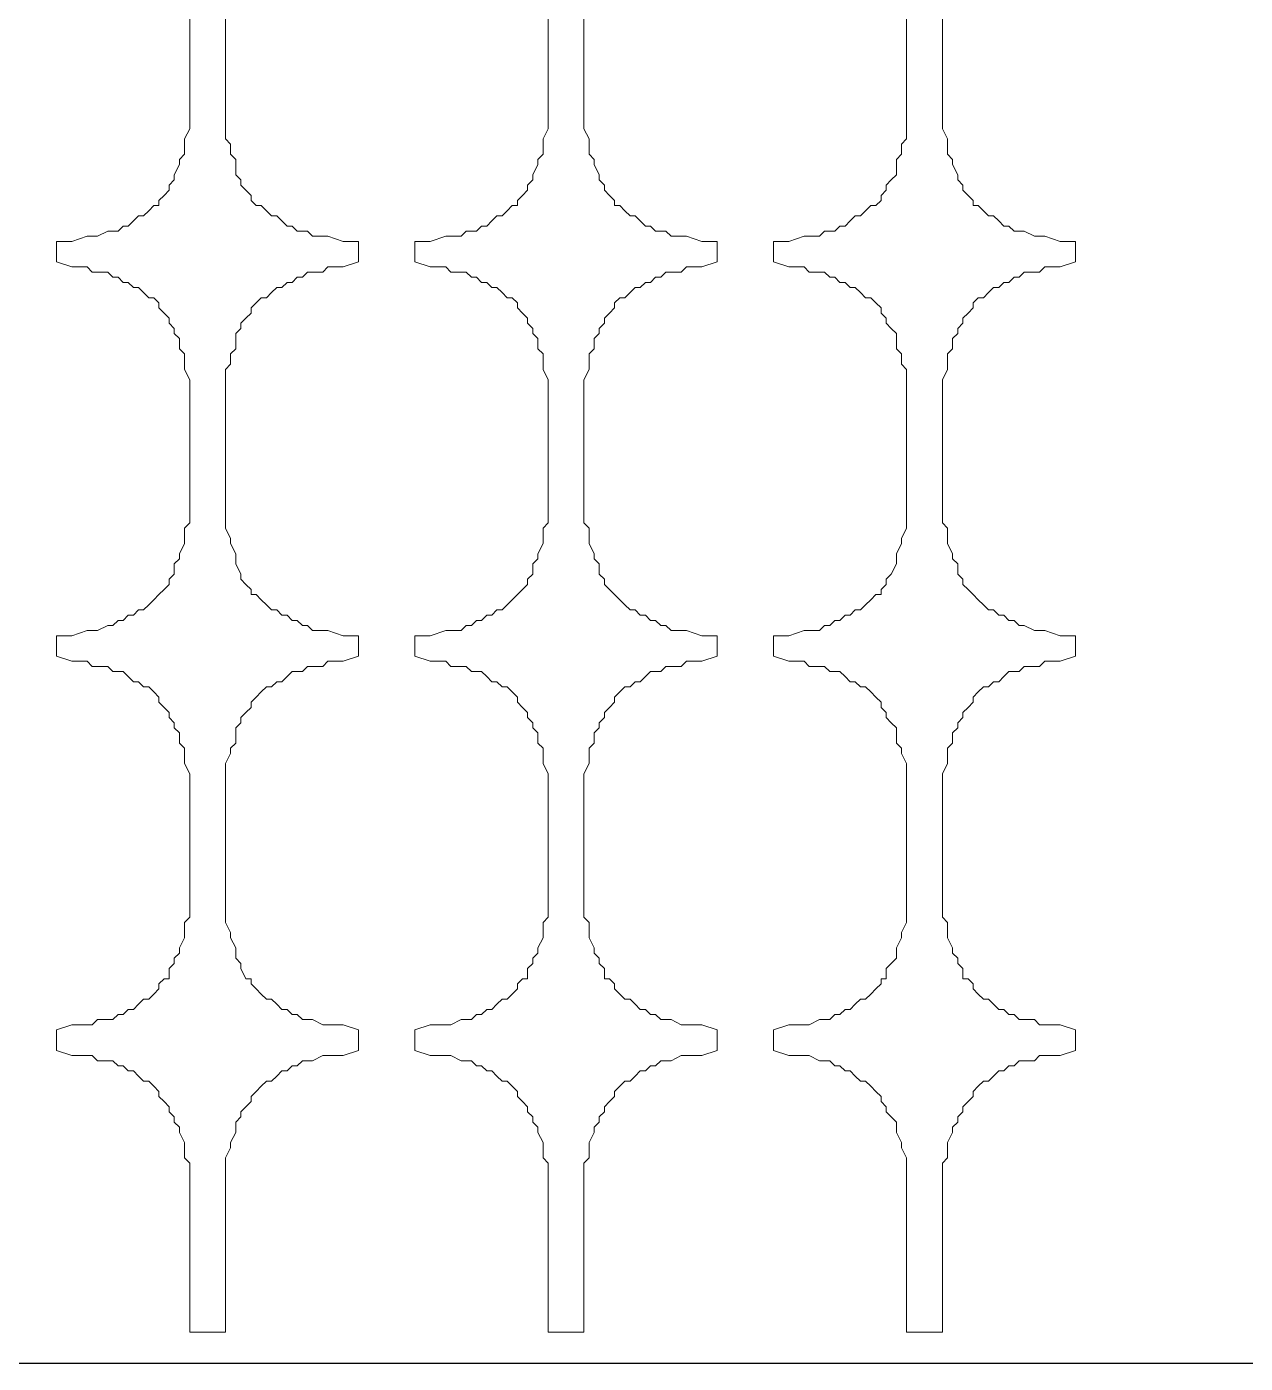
# Model space of a CAD drawing. Extents: x -66030 to 95157, y -13132 to 45879.
# Drawn here: x 21864 to 22793, y 24423 to 25442 of the extents above; entities that cross this region are included whole.
import ezdxf

# ---------------------------------------------------------------- set-up
doc = ezdxf.new("R2010")
doc.units = 0
doc.header["$LTSCALE"] = 100
doc.header["$MEASUREMENT"] = 0
doc.layers.get('0').update_dxf_attribs({"linetype": 'CONTINUOUS'})
doc.layers.add('3', color=11, linetype='CONTINUOUS')

msp = doc.modelspace()

# ---------------------------------------------------------------- linework, layer by layer
at = {"lineweight": 0}
for points in [[(21988.1, 25462), (21988.1, 25376), (21988.1, 25372.1), (21988.1, 25364.3), (21984.1, 25356.5), (21984.1, 25352.6), (21984.1, 25344.8), (21980.2, 25340.9), (21980.2, 25337), (21976.3, 25329.2), (21976.3, 25325.3), (21972.4, 25321.3), (21972.4, 25317.4), (21968.5, 25313.5), (21964.6, 25309.6), (21964.6, 25305.7), (21960.7, 25305.7), (21956.8, 25301.8), (21952.9, 25297.9), (21949, 25297.9), (21945.1, 25294), (21941.2, 25290.1), (21937.3, 25290.1), (21933.4, 25286.2), (21929.5, 25286.2), (21925.6, 25286.2), (21917.7, 25282.3), (21913.8, 25282.3), (21909.9, 25282.3), (21898.2, 25278.4), (21886.5, 25278.4), (21886.5, 25262.8), (21898.2, 25258.9), (21909.9, 25258.9), (21913.8, 25254.9), (21917.7, 25254.9), (21925.6, 25254.9), (21929.5, 25251), (21933.4, 25251), (21937.3, 25247.1), (21941.2, 25247.1), (21945.1, 25243.2), (21949, 25243.2), (21952.9, 25239.3), (21956.8, 25235.4), (21960.7, 25235.4), (21964.6, 25231.5), (21964.6, 25227.6), (21968.5, 25223.7), (21972.4, 25219.8), (21972.4, 25215.9), (21976.3, 25212), (21976.3, 25208.1), (21980.2, 25204.2), (21980.2, 25196.4), (21984.1, 25192.5), (21984.1, 25184.6), (21984.1, 25180.7), (21988.1, 25172.9), (21988.1, 25165.1), (21988.1, 25161.2), (21988.1, 25075.3), (21988.1, 25071.4), (21988.1, 25063.6), (21984.1, 25059.7), (21984.1, 25051.8), (21984.1, 25047.9), (21980.2, 25040.1), (21980.2, 25036.2), (21976.3, 25032.3), (21976.3, 25024.5), (21972.4, 25020.6), (21972.4, 25016.7), (21968.5, 25012.8), (21964.6, 25008.9), (21964.6, 25008.9), (21960.7, 25005), (21956.8, 25001.1), (21952.9, 24997.2), (21949, 24997.2), (21945.1, 24993.2), (21941.2, 24993.2), (21937.3, 24989.3), (21933.4, 24989.3), (21929.5, 24985.4), (21925.6, 24985.4), (21917.7, 24981.5), (21913.8, 24981.5), (21909.9, 24981.5), (21898.2, 24977.6), (21886.5, 24977.6), (21886.5, 24962), (21898.2, 24958.1), (21909.9, 24958.1), (21913.8, 24954.2), (21917.7, 24954.2), (21925.6, 24954.2), (21929.5, 24950.3), (21933.4, 24950.3), (21937.3, 24950.3), (21941.2, 24946.4), (21945.1, 24942.5), (21949, 24942.5), (21952.9, 24938.6), (21956.8, 24938.6), (21960.7, 24934.7), (21964.6, 24930.8), (21964.6, 24926.8), (21968.5, 24922.9), (21972.4, 24919), (21972.4, 24915.1), (21976.3, 24911.2), (21976.3, 24907.3), (21980.2, 24903.4), (21980.2, 24895.6), (21984.1, 24891.7), (21984.1, 24887.8), (21984.1, 24880), (21988.1, 24872.2), (21988.1, 24868.3), (21988.1, 24864.4), (21988.1, 24774.5), (21988.1, 24770.6), (21988.1, 24762.8), (21984.1, 24758.9), (21984.1, 24751.1), (21984.1, 24747.2), (21980.2, 24739.4), (21980.2, 24735.5), (21976.3, 24731.5), (21976.3, 24727.6), (21972.4, 24723.7), (21972.4, 24715.9), (21968.5, 24715.9), (21964.6, 24712), (21964.6, 24708.1), (21960.7, 24704.2), (21956.8, 24700.3), (21952.9, 24700.3), (21949, 24696.4), (21945.1, 24692.5), (21941.2, 24692.5), (21937.3, 24688.6), (21933.4, 24688.6), (21929.5, 24684.7), (21925.6, 24684.7), (21917.7, 24684.7), (21913.8, 24680.8), (21909.9, 24680.8), (21898.2, 24680.8), (21886.5, 24676.9), (21886.5, 24661.2), (21898.2, 24657.3), (21909.9, 24657.3), (21913.8, 24657.3), (21917.7, 24653.4), (21925.6, 24653.4), (21929.5, 24653.4), (21933.4, 24649.5), (21937.3, 24649.5), (21941.2, 24645.6), (21945.1, 24645.6), (21949, 24641.7), (21952.9, 24637.8), (21956.8, 24637.8), (21960.7, 24633.9), (21964.6, 24630), (21964.6, 24626.1), (21968.5, 24622.2), (21972.4, 24618.3), (21972.4, 24614.4), (21976.3, 24610.5), (21976.3, 24606.6), (21980.2, 24602.7), (21980.2, 24598.7), (21984.1, 24590.9), (21984.1, 24587), (21984.1, 24579.2), (21988.1, 24575.3), (21988.1, 24567.5), (21988.1, 24563.6), (21988.1, 24446.4), (22015.4, 24446.4), (22015.4, 24563.6), (22015.4, 24567.5), (22015.4, 24575.3), (22015.4, 24579.2), (22019.3, 24587), (22019.3, 24590.9), (22023.2, 24598.7), (22023.2, 24602.7), (22023.2, 24606.6), (22027.1, 24610.5), (22027.1, 24614.4), (22031, 24618.3), (22034.9, 24622.2), (22034.9, 24626.1), (22038.8, 24630), (22042.7, 24633.9), (22046.6, 24637.8), (22050.5, 24637.8), (22054.5, 24641.7), (22058.4, 24645.6), (22062.3, 24645.6), (22066.2, 24649.5), (22070.1, 24649.5), (22074, 24653.4), (22077.9, 24653.4), (22081.8, 24653.4), (22089.6, 24657.3), (22093.5, 24657.3), (22105.2, 24657.3), (22116.9, 24661.2), (22116.9, 24676.9), (22105.2, 24680.8), (22093.5, 24680.8), (22089.6, 24680.8), (22081.8, 24684.7), (22077.9, 24684.7), (22074, 24684.7), (22070.1, 24688.6), (22066.2, 24688.6), (22062.3, 24692.5), (22058.4, 24692.5), (22054.5, 24696.4), (22050.5, 24700.3), (22046.6, 24700.3), (22042.7, 24704.2), (22038.8, 24708.1), (22034.9, 24712), (22034.9, 24715.9), (22031, 24715.9), (22027.1, 24723.7), (22027.1, 24727.6), (22023.2, 24731.5), (22023.2, 24735.5), (22023.2, 24739.4), (22019.3, 24747.2), (22019.3, 24751.1), (22015.4, 24758.9), (22015.4, 24762.8), (22015.4, 24770.6), (22015.4, 24774.5), (22015.4, 24864.4), (22015.4, 24868.3), (22015.4, 24872.2), (22015.4, 24880), (22019.3, 24887.8), (22019.3, 24891.7), (22023.2, 24895.6), (22023.2, 24903.4), (22023.2, 24907.3), (22027.1, 24911.2), (22027.1, 24915.1), (22031, 24919), (22034.9, 24922.9), (22034.9, 24926.8), (22038.8, 24930.8), (22042.7, 24934.7), (22046.6, 24938.6), (22050.5, 24938.6), (22054.5, 24942.5), (22058.4, 24942.5), (22062.3, 24946.4), (22066.2, 24950.3), (22070.1, 24950.3), (22074, 24950.3), (22077.9, 24954.2), (22081.8, 24954.2), (22089.6, 24954.2), (22093.5, 24958.1), (22105.2, 24958.1), (22116.9, 24962), (22116.9, 24977.6), (22105.2, 24977.6), (22093.5, 24981.5), (22089.6, 24981.5), (22081.8, 24981.5), (22077.9, 24985.4), (22074, 24985.4), (22070.1, 24989.3), (22066.2, 24989.3), (22062.3, 24993.2), (22058.4, 24993.2), (22054.5, 24997.2), (22050.5, 24997.2), (22046.6, 25001.1), (22042.7, 25005), (22038.8, 25008.9), (22034.9, 25008.9), (22034.9, 25012.8), (22031, 25016.7), (22027.1, 25020.6), (22027.1, 25024.5), (22023.2, 25032.3), (22023.2, 25036.2), (22023.2, 25040.1), (22019.3, 25047.9), (22019.3, 25051.8), (22015.4, 25059.7), (22015.4, 25063.6), (22015.4, 25071.4), (22015.4, 25075.3), (22015.4, 25161.2), (22015.4, 25165.1), (22015.4, 25172.9), (22015.4, 25180.7), (22019.3, 25184.6), (22019.3, 25192.5), (22023.2, 25196.4), (22023.2, 25204.2), (22023.2, 25208.1), (22027.1, 25212), (22027.1, 25215.9), (22031, 25219.8), (22034.9, 25223.7), (22034.9, 25227.6), (22038.8, 25231.5), (22042.7, 25235.4), (22046.6, 25235.4), (22050.5, 25239.3), (22054.5, 25243.2), (22058.4, 25243.2), (22062.3, 25247.1), (22066.2, 25247.1), (22070.1, 25251), (22074, 25251), (22077.9, 25254.9), (22081.8, 25254.9), (22089.6, 25254.9), (22093.5, 25258.9), (22105.2, 25258.9), (22116.9, 25262.8), (22116.9, 25278.4), (22105.2, 25278.4), (22093.5, 25282.3), (22089.6, 25282.3), (22081.8, 25282.3), (22077.9, 25286.2), (22074, 25286.2), (22070.1, 25286.2), (22066.2, 25290.1), (22062.3, 25290.1), (22058.4, 25294), (22054.5, 25297.9), (22050.5, 25297.9), (22046.6, 25301.8), (22042.7, 25305.7), (22038.8, 25305.7), (22034.9, 25309.6), (22034.9, 25313.5), (22031, 25317.4), (22027.1, 25321.3), (22027.1, 25325.3), (22023.2, 25329.2), (22023.2, 25337), (22023.2, 25340.9), (22019.3, 25344.8), (22019.3, 25352.6), (22015.4, 25356.5), (22015.4, 25364.3), (22015.4, 25372.1), (22015.4, 25376), (22015.4, 25462)], [(21988.1, 25462), (21988.1, 25376), (21988.1, 25372.1), (21988.1, 25364.3), (21984.1, 25356.5), (21984.1, 25352.6), (21984.1, 25344.8), (21980.2, 25340.9), (21980.2, 25337), (21976.3, 25329.2), (21976.3, 25325.3), (21972.4, 25321.3), (21972.4, 25317.4), (21968.5, 25313.5), (21964.6, 25309.6), (21964.6, 25305.7), (21960.7, 25305.7), (21956.8, 25301.8), (21952.9, 25297.9), (21949, 25297.9), (21945.1, 25294), (21941.2, 25290.1), (21937.3, 25290.1), (21933.4, 25286.2), (21929.5, 25286.2), (21925.6, 25286.2), (21917.7, 25282.3), (21913.8, 25282.3), (21909.9, 25282.3), (21898.2, 25278.4), (21886.5, 25278.4), (21886.5, 25262.8), (21898.2, 25258.9), (21909.9, 25258.9), (21913.8, 25254.9), (21917.7, 25254.9), (21925.6, 25254.9), (21929.5, 25251), (21933.4, 25251), (21937.3, 25247.1), (21941.2, 25247.1), (21945.1, 25243.2), (21949, 25243.2), (21952.9, 25239.3), (21956.8, 25235.4), (21960.7, 25235.4), (21964.6, 25231.5), (21964.6, 25227.6), (21968.5, 25223.7), (21972.4, 25219.8), (21972.4, 25215.9), (21976.3, 25212), (21976.3, 25208.1), (21980.2, 25204.2), (21980.2, 25196.4), (21984.1, 25192.5), (21984.1, 25184.6), (21984.1, 25180.7), (21988.1, 25172.9), (21988.1, 25165.1), (21988.1, 25161.2), (21988.1, 25075.3), (21988.1, 25071.4), (21988.1, 25063.6), (21984.1, 25059.7), (21984.1, 25051.8), (21984.1, 25047.9), (21980.2, 25040.1), (21980.2, 25036.2), (21976.3, 25032.3), (21976.3, 25024.5), (21972.4, 25020.6), (21972.4, 25016.7), (21968.5, 25012.8), (21964.6, 25008.9), (21964.6, 25008.9), (21960.7, 25005), (21956.8, 25001.1), (21952.9, 24997.2), (21949, 24997.2), (21945.1, 24993.2), (21941.2, 24993.2), (21937.3, 24989.3), (21933.4, 24989.3), (21929.5, 24985.4), (21925.6, 24985.4), (21917.7, 24981.5), (21913.8, 24981.5), (21909.9, 24981.5), (21898.2, 24977.6), (21886.5, 24977.6), (21886.5, 24962), (21898.2, 24958.1), (21909.9, 24958.1), (21913.8, 24954.2), (21917.7, 24954.2), (21925.6, 24954.2), (21929.5, 24950.3), (21933.4, 24950.3), (21937.3, 24950.3), (21941.2, 24946.4), (21945.1, 24942.5), (21949, 24942.5), (21952.9, 24938.6), (21956.8, 24938.6), (21960.7, 24934.7), (21964.6, 24930.8), (21964.6, 24926.8), (21968.5, 24922.9), (21972.4, 24919), (21972.4, 24915.1), (21976.3, 24911.2), (21976.3, 24907.3), (21980.2, 24903.4), (21980.2, 24895.6), (21984.1, 24891.7), (21984.1, 24887.8), (21984.1, 24880), (21988.1, 24872.2), (21988.1, 24868.3), (21988.1, 24864.4), (21988.1, 24774.5), (21988.1, 24770.6), (21988.1, 24762.8), (21984.1, 24758.9), (21984.1, 24751.1), (21984.1, 24747.2), (21980.2, 24739.4), (21980.2, 24735.5), (21976.3, 24731.5), (21976.3, 24727.6), (21972.4, 24723.7), (21972.4, 24715.9), (21968.5, 24715.9), (21964.6, 24712), (21964.6, 24708.1), (21960.7, 24704.2), (21956.8, 24700.3), (21952.9, 24700.3), (21949, 24696.4), (21945.1, 24692.5), (21941.2, 24692.5), (21937.3, 24688.6), (21933.4, 24688.6), (21929.5, 24684.7), (21925.6, 24684.7), (21917.7, 24684.7), (21913.8, 24680.8), (21909.9, 24680.8), (21898.2, 24680.8), (21886.5, 24676.9), (21886.5, 24661.2), (21898.2, 24657.3), (21909.9, 24657.3), (21913.8, 24657.3), (21917.7, 24653.4), (21925.6, 24653.4), (21929.5, 24653.4), (21933.4, 24649.5), (21937.3, 24649.5), (21941.2, 24645.6), (21945.1, 24645.6), (21949, 24641.7), (21952.9, 24637.8), (21956.8, 24637.8), (21960.7, 24633.9), (21964.6, 24630), (21964.6, 24626.1), (21968.5, 24622.2), (21972.4, 24618.3), (21972.4, 24614.4), (21976.3, 24610.5), (21976.3, 24606.6), (21980.2, 24602.7), (21980.2, 24598.7), (21984.1, 24590.9), (21984.1, 24587), (21984.1, 24579.2), (21988.1, 24575.3), (21988.1, 24567.5), (21988.1, 24563.6), (21988.1, 24446.4), (22015.4, 24446.4), (22015.4, 24563.6), (22015.4, 24567.5), (22015.4, 24575.3), (22015.4, 24579.2), (22019.3, 24587), (22019.3, 24590.9), (22023.2, 24598.7), (22023.2, 24602.7), (22023.2, 24606.6), (22027.1, 24610.5), (22027.1, 24614.4), (22031, 24618.3), (22034.9, 24622.2), (22034.9, 24626.1), (22038.8, 24630), (22042.7, 24633.9), (22046.6, 24637.8), (22050.5, 24637.8), (22054.5, 24641.7), (22058.4, 24645.6), (22062.3, 24645.6), (22066.2, 24649.5), (22070.1, 24649.5), (22074, 24653.4), (22077.9, 24653.4), (22081.8, 24653.4), (22089.6, 24657.3), (22093.5, 24657.3), (22105.2, 24657.3), (22116.9, 24661.2), (22116.9, 24676.9), (22105.2, 24680.8), (22093.5, 24680.8), (22089.6, 24680.8), (22081.8, 24684.7), (22077.9, 24684.7), (22074, 24684.7), (22070.1, 24688.6), (22066.2, 24688.6), (22062.3, 24692.5), (22058.4, 24692.5), (22054.5, 24696.4), (22050.5, 24700.3), (22046.6, 24700.3), (22042.7, 24704.2), (22038.8, 24708.1), (22034.9, 24712), (22034.9, 24715.9), (22031, 24715.9), (22027.1, 24723.7), (22027.1, 24727.6), (22023.2, 24731.5), (22023.2, 24735.5), (22023.2, 24739.4), (22019.3, 24747.2), (22019.3, 24751.1), (22015.4, 24758.9), (22015.4, 24762.8), (22015.4, 24770.6), (22015.4, 24774.5), (22015.4, 24864.4), (22015.4, 24868.3), (22015.4, 24872.2), (22015.4, 24880), (22019.3, 24887.8), (22019.3, 24891.7), (22023.2, 24895.6), (22023.2, 24903.4), (22023.2, 24907.3), (22027.1, 24911.2), (22027.1, 24915.1), (22031, 24919), (22034.9, 24922.9), (22034.9, 24926.8), (22038.8, 24930.8), (22042.7, 24934.7), (22046.6, 24938.6), (22050.5, 24938.6), (22054.5, 24942.5), (22058.4, 24942.5), (22062.3, 24946.4), (22066.2, 24950.3), (22070.1, 24950.3), (22074, 24950.3), (22077.9, 24954.2), (22081.8, 24954.2), (22089.6, 24954.2), (22093.5, 24958.1), (22105.2, 24958.1), (22116.9, 24962), (22116.9, 24977.6), (22105.2, 24977.6), (22093.5, 24981.5), (22089.6, 24981.5), (22081.8, 24981.5), (22077.9, 24985.4), (22074, 24985.4), (22070.1, 24989.3), (22066.2, 24989.3), (22062.3, 24993.2), (22058.4, 24993.2), (22054.5, 24997.2), (22050.5, 24997.2), (22046.6, 25001.1), (22042.7, 25005), (22038.8, 25008.9), (22034.9, 25008.9), (22034.9, 25012.8), (22031, 25016.7), (22027.1, 25020.6), (22027.1, 25024.5), (22023.2, 25032.3), (22023.2, 25036.2), (22023.2, 25040.1), (22019.3, 25047.9), (22019.3, 25051.8), (22015.4, 25059.7), (22015.4, 25063.6), (22015.4, 25071.4), (22015.4, 25075.3), (22015.4, 25161.2), (22015.4, 25165.1), (22015.4, 25172.9), (22015.4, 25180.7), (22019.3, 25184.6), (22019.3, 25192.5), (22023.2, 25196.4), (22023.2, 25204.2), (22023.2, 25208.1), (22027.1, 25212), (22027.1, 25215.9), (22031, 25219.8), (22034.9, 25223.7), (22034.9, 25227.6), (22038.8, 25231.5), (22042.7, 25235.4), (22046.6, 25235.4), (22050.5, 25239.3), (22054.5, 25243.2), (22058.4, 25243.2), (22062.3, 25247.1), (22066.2, 25247.1), (22070.1, 25251), (22074, 25251), (22077.9, 25254.9), (22081.8, 25254.9), (22089.6, 25254.9), (22093.5, 25258.9), (22105.2, 25258.9), (22116.9, 25262.8), (22116.9, 25278.4), (22105.2, 25278.4), (22093.5, 25282.3), (22089.6, 25282.3), (22081.8, 25282.3), (22077.9, 25286.2), (22074, 25286.2), (22070.1, 25286.2), (22066.2, 25290.1), (22062.3, 25290.1), (22058.4, 25294), (22054.5, 25297.9), (22050.5, 25297.9), (22046.6, 25301.8), (22042.7, 25305.7), (22038.8, 25305.7), (22034.9, 25309.6), (22034.9, 25313.5), (22031, 25317.4), (22027.1, 25321.3), (22027.1, 25325.3), (22023.2, 25329.2), (22023.2, 25337), (22023.2, 25340.9), (22019.3, 25344.8), (22019.3, 25352.6), (22015.4, 25356.5), (22015.4, 25364.3), (22015.4, 25372.1), (22015.4, 25376), (22015.4, 25462)], [(22261.5, 25462), (22261.5, 25376), (22261.5, 25372.1), (22261.5, 25364.3), (22257.6, 25356.5), (22257.6, 25352.6), (22257.6, 25344.8), (22253.7, 25340.9), (22253.7, 25337), (22249.8, 25329.2), (22249.8, 25325.3), (22245.8, 25321.3), (22245.8, 25317.4), (22241.9, 25313.5), (22238, 25309.6), (22238, 25305.7), (22234.1, 25305.7), (22230.2, 25301.8), (22226.3, 25297.9), (22222.4, 25297.9), (22218.5, 25294), (22214.6, 25290.1), (22210.7, 25290.1), (22206.8, 25286.2), (22202.9, 25286.2), (22199, 25286.2), (22195.1, 25282.3), (22187.3, 25282.3), (22183.4, 25282.3), (22171.6, 25278.4), (22159.9, 25278.4), (22159.9, 25262.8), (22171.6, 25258.9), (22183.4, 25258.9), (22187.3, 25254.9), (22195.1, 25254.9), (22199, 25254.9), (22202.9, 25251), (22206.8, 25251), (22210.7, 25247.1), (22214.6, 25247.1), (22218.5, 25243.2), (22222.4, 25243.2), (22226.3, 25239.3), (22230.2, 25235.4), (22234.1, 25235.4), (22238, 25231.5), (22238, 25227.6), (22241.9, 25223.7), (22245.8, 25219.8), (22245.8, 25215.9), (22249.8, 25212), (22249.8, 25208.1), (22253.7, 25204.2), (22253.7, 25196.4), (22257.6, 25192.5), (22257.6, 25184.6), (22257.6, 25180.7), (22261.5, 25172.9), (22261.5, 25165.1), (22261.5, 25161.2), (22261.5, 25075.3), (22261.5, 25071.4), (22261.5, 25063.6), (22257.6, 25059.7), (22257.6, 25051.8), (22257.6, 25047.9), (22253.7, 25040.1), (22253.7, 25036.2), (22249.8, 25032.3), (22249.8, 25024.5), (22245.8, 25020.6), (22245.8, 25016.7), (22241.9, 25012.8), (22238, 25008.9), (22238, 25008.9), (22234.1, 25005), (22230.2, 25001.1), (22226.3, 24997.2), (22222.4, 24997.2), (22218.5, 24993.2), (22214.6, 24993.2), (22210.7, 24989.3), (22206.8, 24989.3), (22202.9, 24985.4), (22199, 24985.4), (22195.1, 24981.5), (22187.3, 24981.5), (22183.4, 24981.5), (22171.6, 24977.6), (22159.9, 24977.6), (22159.9, 24962), (22171.6, 24958.1), (22183.4, 24958.1), (22187.3, 24954.2), (22195.1, 24954.2), (22199, 24954.2), (22202.9, 24950.3), (22206.8, 24950.3), (22210.7, 24950.3), (22214.6, 24946.4), (22218.5, 24942.5), (22222.4, 24942.5), (22226.3, 24938.6), (22230.2, 24938.6), (22234.1, 24934.7), (22238, 24930.8), (22238, 24926.8), (22241.9, 24922.9), (22245.8, 24919), (22245.8, 24915.1), (22249.8, 24911.2), (22249.8, 24907.3), (22253.7, 24903.4), (22253.7, 24895.6), (22257.6, 24891.7), (22257.6, 24887.8), (22257.6, 24880), (22261.5, 24872.2), (22261.5, 24868.3), (22261.5, 24864.4), (22261.5, 24774.5), (22261.5, 24770.6), (22261.5, 24762.8), (22257.6, 24758.9), (22257.6, 24751.1), (22257.6, 24747.2), (22253.7, 24739.4), (22253.7, 24735.5), (22249.8, 24731.5), (22249.8, 24727.6), (22245.8, 24723.7), (22245.8, 24715.9), (22241.9, 24715.9), (22238, 24712), (22238, 24708.1), (22234.1, 24704.2), (22230.2, 24700.3), (22226.3, 24700.3), (22222.4, 24696.4), (22218.5, 24692.5), (22214.6, 24692.5), (22210.7, 24688.6), (22206.8, 24688.6), (22202.9, 24684.7), (22199, 24684.7), (22195.1, 24684.7), (22187.3, 24680.8), (22183.4, 24680.8), (22171.6, 24680.8), (22159.9, 24676.9), (22159.9, 24661.2), (22171.6, 24657.3), (22183.4, 24657.3), (22187.3, 24657.3), (22195.1, 24653.4), (22199, 24653.4), (22202.9, 24653.4), (22206.8, 24649.5), (22210.7, 24649.5), (22214.6, 24645.6), (22218.5, 24645.6), (22222.4, 24641.7), (22226.3, 24637.8), (22230.2, 24637.8), (22234.1, 24633.9), (22238, 24630), (22238, 24626.1), (22241.9, 24622.2), (22245.8, 24618.3), (22245.8, 24614.4), (22249.8, 24610.5), (22249.8, 24606.6), (22253.7, 24602.7), (22253.7, 24598.7), (22257.6, 24590.9), (22257.6, 24587), (22257.6, 24579.2), (22261.5, 24575.3), (22261.5, 24567.5), (22261.5, 24563.6), (22261.5, 24446.4), (22288.8, 24446.4), (22288.8, 24563.6), (22288.8, 24567.5), (22288.8, 24575.3), (22292.7, 24579.2), (22292.7, 24587), (22292.7, 24590.9), (22296.6, 24598.7), (22296.6, 24602.7), (22300.5, 24606.6), (22300.5, 24610.5), (22304.4, 24614.4), (22304.4, 24618.3), (22308.3, 24622.2), (22312.2, 24626.1), (22312.2, 24630), (22316.2, 24633.9), (22320.1, 24637.8), (22324, 24637.8), (22327.9, 24641.7), (22331.8, 24645.6), (22335.7, 24645.6), (22339.6, 24649.5), (22343.5, 24649.5), (22347.4, 24653.4), (22351.3, 24653.4), (22355.2, 24653.4), (22363, 24657.3), (22366.9, 24657.3), (22378.6, 24657.3), (22390.4, 24661.2), (22390.4, 24676.9), (22378.6, 24680.8), (22366.9, 24680.8), (22363, 24680.8), (22355.2, 24684.7), (22351.3, 24684.7), (22347.4, 24684.7), (22343.5, 24688.6), (22339.6, 24688.6), (22335.7, 24692.5), (22331.8, 24692.5), (22327.9, 24696.4), (22324, 24700.3), (22320.1, 24700.3), (22316.2, 24704.2), (22312.2, 24708.1), (22312.2, 24712), (22308.3, 24715.9), (22304.4, 24715.9), (22304.4, 24723.7), (22300.5, 24727.6), (22300.5, 24731.5), (22296.6, 24735.5), (22296.6, 24739.4), (22292.7, 24747.2), (22292.7, 24751.1), (22292.7, 24758.9), (22288.8, 24762.8), (22288.8, 24770.6), (22288.8, 24774.5), (22288.8, 24864.4), (22288.8, 24868.3), (22288.8, 24872.2), (22292.7, 24880), (22292.7, 24887.8), (22292.7, 24891.7), (22296.6, 24895.6), (22296.6, 24903.4), (22300.5, 24907.3), (22300.5, 24911.2), (22304.4, 24915.1), (22304.4, 24919), (22308.3, 24922.9), (22312.2, 24926.8), (22312.2, 24930.8), (22316.2, 24934.7), (22320.1, 24938.6), (22324, 24938.6), (22327.9, 24942.5), (22331.8, 24942.5), (22335.7, 24946.4), (22339.6, 24950.3), (22343.5, 24950.3), (22347.4, 24950.3), (22351.3, 24954.2), (22355.2, 24954.2), (22363, 24954.2), (22366.9, 24958.1), (22378.6, 24958.1), (22390.4, 24962), (22390.4, 24977.6), (22378.6, 24977.6), (22366.9, 24981.5), (22363, 24981.5), (22355.2, 24981.5), (22351.3, 24985.4), (22347.4, 24985.4), (22343.5, 24989.3), (22339.6, 24989.3), (22335.7, 24993.2), (22331.8, 24993.2), (22327.9, 24997.2), (22324, 24997.2), (22320.1, 25001.1), (22316.2, 25005), (22312.2, 25008.9), (22312.2, 25008.9), (22308.3, 25012.8), (22304.4, 25016.7), (22304.4, 25020.6), (22300.5, 25024.5), (22300.5, 25032.3), (22296.6, 25036.2), (22296.6, 25040.1), (22292.7, 25047.9), (22292.7, 25051.8), (22292.7, 25059.7), (22288.8, 25063.6), (22288.8, 25071.4), (22288.8, 25075.3), (22288.8, 25161.2), (22288.8, 25165.1), (22288.8, 25172.9), (22292.7, 25180.7), (22292.7, 25184.6), (22292.7, 25192.5), (22296.6, 25196.4), (22296.6, 25204.2), (22300.5, 25208.1), (22300.5, 25212), (22304.4, 25215.9), (22304.4, 25219.8), (22308.3, 25223.7), (22312.2, 25227.6), (22312.2, 25231.5), (22316.2, 25235.4), (22320.1, 25235.4), (22324, 25239.3), (22327.9, 25243.2), (22331.8, 25243.2), (22335.7, 25247.1), (22339.6, 25247.1), (22343.5, 25251), (22347.4, 25251), (22351.3, 25254.9), (22355.2, 25254.9), (22363, 25254.9), (22366.9, 25258.9), (22378.6, 25258.9), (22390.4, 25262.8), (22390.4, 25278.4), (22378.6, 25278.4), (22366.9, 25282.3), (22363, 25282.3), (22355.2, 25282.3), (22351.3, 25286.2), (22347.4, 25286.2), (22343.5, 25286.2), (22339.6, 25290.1), (22335.7, 25290.1), (22331.8, 25294), (22327.9, 25297.9), (22324, 25297.9), (22320.1, 25301.8), (22316.2, 25305.7), (22312.2, 25305.7), (22312.2, 25309.6), (22308.3, 25313.5), (22304.4, 25317.4), (22304.4, 25321.3), (22300.5, 25325.3), (22300.5, 25329.2), (22296.6, 25337), (22296.6, 25340.9), (22292.7, 25344.8), (22292.7, 25352.6), (22292.7, 25356.5), (22288.8, 25364.3), (22288.8, 25372.1), (22288.8, 25376), (22288.8, 25462)], [(22261.5, 25462), (22261.5, 25376), (22261.5, 25372.1), (22261.5, 25364.3), (22257.6, 25356.5), (22257.6, 25352.6), (22257.6, 25344.8), (22253.7, 25340.9), (22253.7, 25337), (22249.8, 25329.2), (22249.8, 25325.3), (22245.8, 25321.3), (22245.8, 25317.4), (22241.9, 25313.5), (22238, 25309.6), (22238, 25305.7), (22234.1, 25305.7), (22230.2, 25301.8), (22226.3, 25297.9), (22222.4, 25297.9), (22218.5, 25294), (22214.6, 25290.1), (22210.7, 25290.1), (22206.8, 25286.2), (22202.9, 25286.2), (22199, 25286.2), (22195.1, 25282.3), (22187.3, 25282.3), (22183.4, 25282.3), (22171.6, 25278.4), (22159.9, 25278.4), (22159.9, 25262.8), (22171.6, 25258.9), (22183.4, 25258.9), (22187.3, 25254.9), (22195.1, 25254.9), (22199, 25254.9), (22202.9, 25251), (22206.8, 25251), (22210.7, 25247.1), (22214.6, 25247.1), (22218.5, 25243.2), (22222.4, 25243.2), (22226.3, 25239.3), (22230.2, 25235.4), (22234.1, 25235.4), (22238, 25231.5), (22238, 25227.6), (22241.9, 25223.7), (22245.8, 25219.8), (22245.8, 25215.9), (22249.8, 25212), (22249.8, 25208.1), (22253.7, 25204.2), (22253.7, 25196.4), (22257.6, 25192.5), (22257.6, 25184.6), (22257.6, 25180.7), (22261.5, 25172.9), (22261.5, 25165.1), (22261.5, 25161.2), (22261.5, 25075.3), (22261.5, 25071.4), (22261.5, 25063.6), (22257.6, 25059.7), (22257.6, 25051.8), (22257.6, 25047.9), (22253.7, 25040.1), (22253.7, 25036.2), (22249.8, 25032.3), (22249.8, 25024.5), (22245.8, 25020.6), (22245.8, 25016.7), (22241.9, 25012.8), (22238, 25008.9), (22238, 25008.9), (22234.1, 25005), (22230.2, 25001.1), (22226.3, 24997.2), (22222.4, 24997.2), (22218.5, 24993.2), (22214.6, 24993.2), (22210.7, 24989.3), (22206.8, 24989.3), (22202.9, 24985.4), (22199, 24985.4), (22195.1, 24981.5), (22187.3, 24981.5), (22183.4, 24981.5), (22171.6, 24977.6), (22159.9, 24977.6), (22159.9, 24962), (22171.6, 24958.1), (22183.4, 24958.1), (22187.3, 24954.2), (22195.1, 24954.2), (22199, 24954.2), (22202.9, 24950.3), (22206.8, 24950.3), (22210.7, 24950.3), (22214.6, 24946.4), (22218.5, 24942.5), (22222.4, 24942.5), (22226.3, 24938.6), (22230.2, 24938.6), (22234.1, 24934.7), (22238, 24930.8), (22238, 24926.8), (22241.9, 24922.9), (22245.8, 24919), (22245.8, 24915.1), (22249.8, 24911.2), (22249.8, 24907.3), (22253.7, 24903.4), (22253.7, 24895.6), (22257.6, 24891.7), (22257.6, 24887.8), (22257.6, 24880), (22261.5, 24872.2), (22261.5, 24868.3), (22261.5, 24864.4), (22261.5, 24774.5), (22261.5, 24770.6), (22261.5, 24762.8), (22257.6, 24758.9), (22257.6, 24751.1), (22257.6, 24747.2), (22253.7, 24739.4), (22253.7, 24735.5), (22249.8, 24731.5), (22249.8, 24727.6), (22245.8, 24723.7), (22245.8, 24715.9), (22241.9, 24715.9), (22238, 24712), (22238, 24708.1), (22234.1, 24704.2), (22230.2, 24700.3), (22226.3, 24700.3), (22222.4, 24696.4), (22218.5, 24692.5), (22214.6, 24692.5), (22210.7, 24688.6), (22206.8, 24688.6), (22202.9, 24684.7), (22199, 24684.7), (22195.1, 24684.7), (22187.3, 24680.8), (22183.4, 24680.8), (22171.6, 24680.8), (22159.9, 24676.9), (22159.9, 24661.2), (22171.6, 24657.3), (22183.4, 24657.3), (22187.3, 24657.3), (22195.1, 24653.4), (22199, 24653.4), (22202.9, 24653.4), (22206.8, 24649.5), (22210.7, 24649.5), (22214.6, 24645.6), (22218.5, 24645.6), (22222.4, 24641.7), (22226.3, 24637.8), (22230.2, 24637.8), (22234.1, 24633.9), (22238, 24630), (22238, 24626.1), (22241.9, 24622.2), (22245.8, 24618.3), (22245.8, 24614.4), (22249.8, 24610.5), (22249.8, 24606.6), (22253.7, 24602.7), (22253.7, 24598.7), (22257.6, 24590.9), (22257.6, 24587), (22257.6, 24579.2), (22261.5, 24575.3), (22261.5, 24567.5), (22261.5, 24563.6), (22261.5, 24446.4), (22288.8, 24446.4), (22288.8, 24563.6), (22288.8, 24567.5), (22288.8, 24575.3), (22292.7, 24579.2), (22292.7, 24587), (22292.7, 24590.9), (22296.6, 24598.7), (22296.6, 24602.7), (22300.5, 24606.6), (22300.5, 24610.5), (22304.4, 24614.4), (22304.4, 24618.3), (22308.3, 24622.2), (22312.2, 24626.1), (22312.2, 24630), (22316.2, 24633.9), (22320.1, 24637.8), (22324, 24637.8), (22327.9, 24641.7), (22331.8, 24645.6), (22335.7, 24645.6), (22339.6, 24649.5), (22343.5, 24649.5), (22347.4, 24653.4), (22351.3, 24653.4), (22355.2, 24653.4), (22363, 24657.3), (22366.9, 24657.3), (22378.6, 24657.3), (22390.4, 24661.2), (22390.4, 24676.9), (22378.6, 24680.8), (22366.9, 24680.8), (22363, 24680.8), (22355.2, 24684.7), (22351.3, 24684.7), (22347.4, 24684.7), (22343.5, 24688.6), (22339.6, 24688.6), (22335.7, 24692.5), (22331.8, 24692.5), (22327.9, 24696.4), (22324, 24700.3), (22320.1, 24700.3), (22316.2, 24704.2), (22312.2, 24708.1), (22312.2, 24712), (22308.3, 24715.9), (22304.4, 24715.9), (22304.4, 24723.7), (22300.5, 24727.6), (22300.5, 24731.5), (22296.6, 24735.5), (22296.6, 24739.4), (22292.7, 24747.2), (22292.7, 24751.1), (22292.7, 24758.9), (22288.8, 24762.8), (22288.8, 24770.6), (22288.8, 24774.5), (22288.8, 24864.4), (22288.8, 24868.3), (22288.8, 24872.2), (22292.7, 24880), (22292.7, 24887.8), (22292.7, 24891.7), (22296.6, 24895.6), (22296.6, 24903.4), (22300.5, 24907.3), (22300.5, 24911.2), (22304.4, 24915.1), (22304.4, 24919), (22308.3, 24922.9), (22312.2, 24926.8), (22312.2, 24930.8), (22316.2, 24934.7), (22320.1, 24938.6), (22324, 24938.6), (22327.9, 24942.5), (22331.8, 24942.5), (22335.7, 24946.4), (22339.6, 24950.3), (22343.5, 24950.3), (22347.4, 24950.3), (22351.3, 24954.2), (22355.2, 24954.2), (22363, 24954.2), (22366.9, 24958.1), (22378.6, 24958.1), (22390.4, 24962), (22390.4, 24977.6), (22378.6, 24977.6), (22366.9, 24981.5), (22363, 24981.5), (22355.2, 24981.5), (22351.3, 24985.4), (22347.4, 24985.4), (22343.5, 24989.3), (22339.6, 24989.3), (22335.7, 24993.2), (22331.8, 24993.2), (22327.9, 24997.2), (22324, 24997.2), (22320.1, 25001.1), (22316.2, 25005), (22312.2, 25008.9), (22312.2, 25008.9), (22308.3, 25012.8), (22304.4, 25016.7), (22304.4, 25020.6), (22300.5, 25024.5), (22300.5, 25032.3), (22296.6, 25036.2), (22296.6, 25040.1), (22292.7, 25047.9), (22292.7, 25051.8), (22292.7, 25059.7), (22288.8, 25063.6), (22288.8, 25071.4), (22288.8, 25075.3), (22288.8, 25161.2), (22288.8, 25165.1), (22288.8, 25172.9), (22292.7, 25180.7), (22292.7, 25184.6), (22292.7, 25192.5), (22296.6, 25196.4), (22296.6, 25204.2), (22300.5, 25208.1), (22300.5, 25212), (22304.4, 25215.9), (22304.4, 25219.8), (22308.3, 25223.7), (22312.2, 25227.6), (22312.2, 25231.5), (22316.2, 25235.4), (22320.1, 25235.4), (22324, 25239.3), (22327.9, 25243.2), (22331.8, 25243.2), (22335.7, 25247.1), (22339.6, 25247.1), (22343.5, 25251), (22347.4, 25251), (22351.3, 25254.9), (22355.2, 25254.9), (22363, 25254.9), (22366.9, 25258.9), (22378.6, 25258.9), (22390.4, 25262.8), (22390.4, 25278.4), (22378.6, 25278.4), (22366.9, 25282.3), (22363, 25282.3), (22355.2, 25282.3), (22351.3, 25286.2), (22347.4, 25286.2), (22343.5, 25286.2), (22339.6, 25290.1), (22335.7, 25290.1), (22331.8, 25294), (22327.9, 25297.9), (22324, 25297.9), (22320.1, 25301.8), (22316.2, 25305.7), (22312.2, 25305.7), (22312.2, 25309.6), (22308.3, 25313.5), (22304.4, 25317.4), (22304.4, 25321.3), (22300.5, 25325.3), (22300.5, 25329.2), (22296.6, 25337), (22296.6, 25340.9), (22292.7, 25344.8), (22292.7, 25352.6), (22292.7, 25356.5), (22288.8, 25364.3), (22288.8, 25372.1), (22288.8, 25376), (22288.8, 25462)], [(22534.9, 25462), (22534.9, 25376), (22534.9, 25372.1), (22534.9, 25364.3), (22534.9, 25356.5), (22531, 25352.6), (22531, 25344.8), (22527.1, 25340.9), (22527.1, 25337), (22527.1, 25329.2), (22523.2, 25325.3), (22519.3, 25321.3), (22519.3, 25317.4), (22515.4, 25313.5), (22515.4, 25309.6), (22511.5, 25305.7), (22507.5, 25305.7), (22503.6, 25301.8), (22499.7, 25297.9), (22495.8, 25297.9), (22491.9, 25294), (22488, 25290.1), (22484.1, 25290.1), (22480.2, 25286.2), (22476.3, 25286.2), (22472.4, 25286.2), (22468.5, 25282.3), (22460.7, 25282.3), (22456.8, 25282.3), (22445.1, 25278.4), (22433.3, 25278.4), (22433.3, 25262.8), (22445.1, 25258.9), (22456.8, 25258.9), (22460.7, 25254.9), (22468.5, 25254.9), (22472.4, 25254.9), (22476.3, 25251), (22480.2, 25251), (22484.1, 25247.1), (22488, 25247.1), (22491.9, 25243.2), (22495.8, 25243.2), (22499.7, 25239.3), (22503.6, 25235.4), (22507.5, 25235.4), (22511.5, 25231.5), (22515.4, 25227.6), (22515.4, 25223.7), (22519.3, 25219.8), (22519.3, 25215.9), (22523.2, 25212), (22527.1, 25208.1), (22527.1, 25204.2), (22527.1, 25196.4), (22531, 25192.5), (22531, 25184.6), (22534.9, 25180.7), (22534.9, 25172.9), (22534.9, 25165.1), (22534.9, 25161.2), (22534.9, 25075.3), (22534.9, 25071.4), (22534.9, 25063.6), (22534.9, 25059.7), (22531, 25051.8), (22531, 25047.9), (22527.1, 25040.1), (22527.1, 25036.2), (22527.1, 25032.3), (22523.2, 25024.5), (22519.3, 25020.6), (22519.3, 25016.7), (22515.4, 25012.8), (22515.4, 25008.9), (22511.5, 25008.9), (22507.5, 25005), (22503.6, 25001.1), (22499.7, 24997.2), (22495.8, 24997.2), (22491.9, 24993.2), (22488, 24993.2), (22484.1, 24989.3), (22480.2, 24989.3), (22476.3, 24985.4), (22472.4, 24985.4), (22468.5, 24981.5), (22460.7, 24981.5), (22456.8, 24981.5), (22445.1, 24977.6), (22433.3, 24977.6), (22433.3, 24962), (22445.1, 24958.1), (22456.8, 24958.1), (22460.7, 24954.2), (22468.5, 24954.2), (22472.4, 24954.2), (22476.3, 24950.3), (22480.2, 24950.3), (22484.1, 24950.3), (22488, 24946.4), (22491.9, 24942.5), (22495.8, 24942.5), (22499.7, 24938.6), (22503.6, 24938.6), (22507.5, 24934.7), (22511.5, 24930.8), (22515.4, 24926.8), (22515.4, 24922.9), (22519.3, 24919), (22519.3, 24915.1), (22523.2, 24911.2), (22527.1, 24907.3), (22527.1, 24903.4), (22527.1, 24895.6), (22531, 24891.7), (22531, 24887.8), (22534.9, 24880), (22534.9, 24872.2), (22534.9, 24868.3), (22534.9, 24864.4), (22534.9, 24774.5), (22534.9, 24774.5), (22534.9, 24770.6), (22534.9, 24762.8), (22534.9, 24758.9), (22531, 24751.1), (22531, 24747.2), (22527.1, 24739.4), (22527.1, 24735.5), (22527.1, 24731.5), (22523.2, 24727.6), (22519.3, 24723.7), (22519.3, 24715.9), (22515.4, 24715.9), (22515.4, 24712), (22511.5, 24708.1), (22507.5, 24704.2), (22503.6, 24700.3), (22499.7, 24700.3), (22495.8, 24696.4), (22491.9, 24692.5), (22488, 24692.5), (22484.1, 24688.6), (22480.2, 24688.6), (22476.3, 24684.7), (22472.4, 24684.7), (22468.5, 24684.7), (22460.7, 24680.8), (22456.8, 24680.8), (22445.1, 24680.8), (22433.3, 24676.9), (22433.3, 24661.2), (22445.1, 24657.3), (22456.8, 24657.3), (22460.7, 24657.3), (22468.5, 24653.4), (22472.4, 24653.4), (22476.3, 24653.4), (22480.2, 24649.5), (22484.1, 24649.5), (22488, 24645.6), (22491.9, 24645.6), (22495.8, 24641.7), (22499.7, 24637.8), (22503.6, 24637.8), (22507.5, 24633.9), (22511.5, 24630), (22515.4, 24626.1), (22515.4, 24622.2), (22519.3, 24618.3), (22519.3, 24614.4), (22523.2, 24610.5), (22527.1, 24606.6), (22527.1, 24602.7), (22527.1, 24598.7), (22531, 24590.9), (22531, 24587), (22534.9, 24579.2), (22534.9, 24575.3), (22534.9, 24567.5), (22534.9, 24563.6), (22534.9, 24446.4), (22562.2, 24446.4), (22562.2, 24563.6), (22562.2, 24567.5), (22562.2, 24575.3), (22566.1, 24579.2), (22566.1, 24587), (22566.1, 24590.9), (22570, 24598.7), (22570, 24602.7), (22573.9, 24606.6), (22573.9, 24610.5), (22577.9, 24614.4), (22577.9, 24618.3), (22581.8, 24622.2), (22585.7, 24626.1), (22585.7, 24630), (22589.6, 24633.9), (22593.5, 24637.8), (22597.4, 24637.8), (22601.3, 24641.7), (22605.2, 24645.6), (22609.1, 24645.6), (22613, 24649.5), (22616.9, 24649.5), (22620.8, 24653.4), (22624.7, 24653.4), (22632.5, 24653.4), (22636.4, 24657.3), (22640.3, 24657.3), (22652.1, 24657.3), (22663.8, 24661.2), (22663.8, 24676.9), (22652.1, 24680.8), (22640.3, 24680.8), (22636.4, 24680.8), (22632.5, 24684.7), (22624.7, 24684.7), (22620.8, 24684.7), (22616.9, 24688.6), (22613, 24688.6), (22609.1, 24692.5), (22605.2, 24692.5), (22601.3, 24696.4), (22597.4, 24700.3), (22593.5, 24700.3), (22589.6, 24704.2), (22585.7, 24708.1), (22585.7, 24712), (22581.8, 24715.9), (22577.9, 24715.9), (22577.9, 24723.7), (22573.9, 24727.6), (22573.9, 24731.5), (22570, 24735.5), (22570, 24739.4), (22566.1, 24747.2), (22566.1, 24751.1), (22566.1, 24758.9), (22562.2, 24762.8), (22562.2, 24770.6), (22562.2, 24774.5), (22562.2, 24864.4), (22562.2, 24868.3), (22562.2, 24872.2), (22566.1, 24880), (22566.1, 24887.8), (22566.1, 24891.7), (22570, 24895.6), (22570, 24903.4), (22573.9, 24907.3), (22573.9, 24911.2), (22577.9, 24915.1), (22577.9, 24919), (22581.8, 24922.9), (22585.7, 24926.8), (22585.7, 24930.8), (22589.6, 24934.7), (22593.5, 24938.6), (22597.4, 24938.6), (22601.3, 24942.5), (22605.2, 24942.5), (22609.1, 24946.4), (22613, 24950.3), (22616.9, 24950.3), (22620.8, 24950.3), (22624.7, 24954.2), (22632.5, 24954.2), (22636.4, 24954.2), (22640.3, 24958.1), (22652.1, 24958.1), (22663.8, 24962), (22663.8, 24977.6), (22652.1, 24977.6), (22640.3, 24981.5), (22636.4, 24981.5), (22632.5, 24981.5), (22624.7, 24985.4), (22620.8, 24985.4), (22616.9, 24989.3), (22613, 24989.3), (22609.1, 24993.2), (22605.2, 24993.2), (22601.3, 24997.2), (22597.4, 24997.2), (22593.5, 25001.1), (22589.6, 25005), (22585.7, 25008.9), (22585.7, 25008.9), (22581.8, 25012.8), (22577.9, 25016.7), (22577.9, 25020.6), (22573.9, 25024.5), (22573.9, 25032.3), (22570, 25036.2), (22570, 25040.1), (22566.1, 25047.9), (22566.1, 25051.8), (22566.1, 25059.7), (22562.2, 25063.6), (22562.2, 25071.4), (22562.2, 25075.3), (22562.2, 25161.2), (22562.2, 25165.1), (22562.2, 25172.9), (22566.1, 25180.7), (22566.1, 25184.6), (22566.1, 25192.5), (22570, 25196.4), (22570, 25204.2), (22573.9, 25208.1), (22573.9, 25212), (22577.9, 25215.9), (22577.9, 25219.8), (22581.8, 25223.7), (22585.7, 25227.6), (22585.7, 25231.5), (22589.6, 25235.4), (22593.5, 25235.4), (22597.4, 25239.3), (22601.3, 25243.2), (22605.2, 25243.2), (22609.1, 25247.1), (22613, 25247.1), (22616.9, 25251), (22620.8, 25251), (22624.7, 25254.9), (22632.5, 25254.9), (22636.4, 25254.9), (22640.3, 25258.9), (22652.1, 25258.9), (22663.8, 25262.8), (22663.8, 25278.4), (22652.1, 25278.4), (22640.3, 25282.3), (22636.4, 25282.3), (22632.5, 25282.3), (22624.7, 25286.2), (22620.8, 25286.2), (22616.9, 25286.2), (22613, 25290.1), (22609.1, 25290.1), (22605.2, 25294), (22601.3, 25297.9), (22597.4, 25297.9), (22593.5, 25301.8), (22589.6, 25305.7), (22585.7, 25305.7), (22585.7, 25309.6), (22581.8, 25313.5), (22577.9, 25317.4), (22577.9, 25321.3), (22573.9, 25325.3), (22573.9, 25329.2), (22570, 25337), (22570, 25340.9), (22566.1, 25344.8), (22566.1, 25352.6), (22566.1, 25356.5), (22562.2, 25364.3), (22562.2, 25372.1), (22562.2, 25376), (22562.2, 25462)], [(22534.9, 25462), (22534.9, 25376), (22534.9, 25372.1), (22534.9, 25364.3), (22534.9, 25356.5), (22531, 25352.6), (22531, 25344.8), (22527.1, 25340.9), (22527.1, 25337), (22527.1, 25329.2), (22523.2, 25325.3), (22519.3, 25321.3), (22519.3, 25317.4), (22515.4, 25313.5), (22515.4, 25309.6), (22511.5, 25305.7), (22507.5, 25305.7), (22503.6, 25301.8), (22499.7, 25297.9), (22495.8, 25297.9), (22491.9, 25294), (22488, 25290.1), (22484.1, 25290.1), (22480.2, 25286.2), (22476.3, 25286.2), (22472.4, 25286.2), (22468.5, 25282.3), (22460.7, 25282.3), (22456.8, 25282.3), (22445.1, 25278.4), (22433.3, 25278.4), (22433.3, 25262.8), (22445.1, 25258.9), (22456.8, 25258.9), (22460.7, 25254.9), (22468.5, 25254.9), (22472.4, 25254.9), (22476.3, 25251), (22480.2, 25251), (22484.1, 25247.1), (22488, 25247.1), (22491.9, 25243.2), (22495.8, 25243.2), (22499.7, 25239.3), (22503.6, 25235.4), (22507.5, 25235.4), (22511.5, 25231.5), (22515.4, 25227.6), (22515.4, 25223.7), (22519.3, 25219.8), (22519.3, 25215.9), (22523.2, 25212), (22527.1, 25208.1), (22527.1, 25204.2), (22527.1, 25196.4), (22531, 25192.5), (22531, 25184.6), (22534.9, 25180.7), (22534.9, 25172.9), (22534.9, 25165.1), (22534.9, 25161.2), (22534.9, 25075.3), (22534.9, 25071.4), (22534.9, 25063.6), (22534.9, 25059.7), (22531, 25051.8), (22531, 25047.9), (22527.1, 25040.1), (22527.1, 25036.2), (22527.1, 25032.3), (22523.2, 25024.5), (22519.3, 25020.6), (22519.3, 25016.7), (22515.4, 25012.8), (22515.4, 25008.9), (22511.5, 25008.9), (22507.5, 25005), (22503.6, 25001.1), (22499.7, 24997.2), (22495.8, 24997.2), (22491.9, 24993.2), (22488, 24993.2), (22484.1, 24989.3), (22480.2, 24989.3), (22476.3, 24985.4), (22472.4, 24985.4), (22468.5, 24981.5), (22460.7, 24981.5), (22456.8, 24981.5), (22445.1, 24977.6), (22433.3, 24977.6), (22433.3, 24962), (22445.1, 24958.1), (22456.8, 24958.1), (22460.7, 24954.2), (22468.5, 24954.2), (22472.4, 24954.2), (22476.3, 24950.3), (22480.2, 24950.3), (22484.1, 24950.3), (22488, 24946.4), (22491.9, 24942.5), (22495.8, 24942.5), (22499.7, 24938.6), (22503.6, 24938.6), (22507.5, 24934.7), (22511.5, 24930.8), (22515.4, 24926.8), (22515.4, 24922.9), (22519.3, 24919), (22519.3, 24915.1), (22523.2, 24911.2), (22527.1, 24907.3), (22527.1, 24903.4), (22527.1, 24895.6), (22531, 24891.7), (22531, 24887.8), (22534.9, 24880), (22534.9, 24872.2), (22534.9, 24868.3), (22534.9, 24864.4), (22534.9, 24774.5), (22534.9, 24774.5), (22534.9, 24770.6), (22534.9, 24762.8), (22534.9, 24758.9), (22531, 24751.1), (22531, 24747.2), (22527.1, 24739.4), (22527.1, 24735.5), (22527.1, 24731.5), (22523.2, 24727.6), (22519.3, 24723.7), (22519.3, 24715.9), (22515.4, 24715.9), (22515.4, 24712), (22511.5, 24708.1), (22507.5, 24704.2), (22503.6, 24700.3), (22499.7, 24700.3), (22495.8, 24696.4), (22491.9, 24692.5), (22488, 24692.5), (22484.1, 24688.6), (22480.2, 24688.6), (22476.3, 24684.7), (22472.4, 24684.7), (22468.5, 24684.7), (22460.7, 24680.8), (22456.8, 24680.8), (22445.1, 24680.8), (22433.3, 24676.9), (22433.3, 24661.2), (22445.1, 24657.3), (22456.8, 24657.3), (22460.7, 24657.3), (22468.5, 24653.4), (22472.4, 24653.4), (22476.3, 24653.4), (22480.2, 24649.5), (22484.1, 24649.5), (22488, 24645.6), (22491.9, 24645.6), (22495.8, 24641.7), (22499.7, 24637.8), (22503.6, 24637.8), (22507.5, 24633.9), (22511.5, 24630), (22515.4, 24626.1), (22515.4, 24622.2), (22519.3, 24618.3), (22519.3, 24614.4), (22523.2, 24610.5), (22527.1, 24606.6), (22527.1, 24602.7), (22527.1, 24598.7), (22531, 24590.9), (22531, 24587), (22534.9, 24579.2), (22534.9, 24575.3), (22534.9, 24567.5), (22534.9, 24563.6), (22534.9, 24446.4), (22562.2, 24446.4), (22562.2, 24563.6), (22562.2, 24567.5), (22562.2, 24575.3), (22566.1, 24579.2), (22566.1, 24587), (22566.1, 24590.9), (22570, 24598.7), (22570, 24602.7), (22573.9, 24606.6), (22573.9, 24610.5), (22577.9, 24614.4), (22577.9, 24618.3), (22581.8, 24622.2), (22585.7, 24626.1), (22585.7, 24630), (22589.6, 24633.9), (22593.5, 24637.8), (22597.4, 24637.8), (22601.3, 24641.7), (22605.2, 24645.6), (22609.1, 24645.6), (22613, 24649.5), (22616.9, 24649.5), (22620.8, 24653.4), (22624.7, 24653.4), (22632.5, 24653.4), (22636.4, 24657.3), (22640.3, 24657.3), (22652.1, 24657.3), (22663.8, 24661.2), (22663.8, 24676.9), (22652.1, 24680.8), (22640.3, 24680.8), (22636.4, 24680.8), (22632.5, 24684.7), (22624.7, 24684.7), (22620.8, 24684.7), (22616.9, 24688.6), (22613, 24688.6), (22609.1, 24692.5), (22605.2, 24692.5), (22601.3, 24696.4), (22597.4, 24700.3), (22593.5, 24700.3), (22589.6, 24704.2), (22585.7, 24708.1), (22585.7, 24712), (22581.8, 24715.9), (22577.9, 24715.9), (22577.9, 24723.7), (22573.9, 24727.6), (22573.9, 24731.5), (22570, 24735.5), (22570, 24739.4), (22566.1, 24747.2), (22566.1, 24751.1), (22566.1, 24758.9), (22562.2, 24762.8), (22562.2, 24770.6), (22562.2, 24774.5), (22562.2, 24864.4), (22562.2, 24868.3), (22562.2, 24872.2), (22566.1, 24880), (22566.1, 24887.8), (22566.1, 24891.7), (22570, 24895.6), (22570, 24903.4), (22573.9, 24907.3), (22573.9, 24911.2), (22577.9, 24915.1), (22577.9, 24919), (22581.8, 24922.9), (22585.7, 24926.8), (22585.7, 24930.8), (22589.6, 24934.7), (22593.5, 24938.6), (22597.4, 24938.6), (22601.3, 24942.5), (22605.2, 24942.5), (22609.1, 24946.4), (22613, 24950.3), (22616.9, 24950.3), (22620.8, 24950.3), (22624.7, 24954.2), (22632.5, 24954.2), (22636.4, 24954.2), (22640.3, 24958.1), (22652.1, 24958.1), (22663.8, 24962), (22663.8, 24977.6), (22652.1, 24977.6), (22640.3, 24981.5), (22636.4, 24981.5), (22632.5, 24981.5), (22624.7, 24985.4), (22620.8, 24985.4), (22616.9, 24989.3), (22613, 24989.3), (22609.1, 24993.2), (22605.2, 24993.2), (22601.3, 24997.2), (22597.4, 24997.2), (22593.5, 25001.1), (22589.6, 25005), (22585.7, 25008.9), (22585.7, 25008.9), (22581.8, 25012.8), (22577.9, 25016.7), (22577.9, 25020.6), (22573.9, 25024.5), (22573.9, 25032.3), (22570, 25036.2), (22570, 25040.1), (22566.1, 25047.9), (22566.1, 25051.8), (22566.1, 25059.7), (22562.2, 25063.6), (22562.2, 25071.4), (22562.2, 25075.3), (22562.2, 25161.2), (22562.2, 25165.1), (22562.2, 25172.9), (22566.1, 25180.7), (22566.1, 25184.6), (22566.1, 25192.5), (22570, 25196.4), (22570, 25204.2), (22573.9, 25208.1), (22573.9, 25212), (22577.9, 25215.9), (22577.9, 25219.8), (22581.8, 25223.7), (22585.7, 25227.6), (22585.7, 25231.5), (22589.6, 25235.4), (22593.5, 25235.4), (22597.4, 25239.3), (22601.3, 25243.2), (22605.2, 25243.2), (22609.1, 25247.1), (22613, 25247.1), (22616.9, 25251), (22620.8, 25251), (22624.7, 25254.9), (22632.5, 25254.9), (22636.4, 25254.9), (22640.3, 25258.9), (22652.1, 25258.9), (22663.8, 25262.8), (22663.8, 25278.4), (22652.1, 25278.4), (22640.3, 25282.3), (22636.4, 25282.3), (22632.5, 25282.3), (22624.7, 25286.2), (22620.8, 25286.2), (22616.9, 25286.2), (22613, 25290.1), (22609.1, 25290.1), (22605.2, 25294), (22601.3, 25297.9), (22597.4, 25297.9), (22593.5, 25301.8), (22589.6, 25305.7), (22585.7, 25305.7), (22585.7, 25309.6), (22581.8, 25313.5), (22577.9, 25317.4), (22577.9, 25321.3), (22573.9, 25325.3), (22573.9, 25329.2), (22570, 25337), (22570, 25340.9), (22566.1, 25344.8), (22566.1, 25352.6), (22566.1, 25356.5), (22562.2, 25364.3), (22562.2, 25372.1), (22562.2, 25376), (22562.2, 25462)]]:
    msp.add_lwpolyline(points, dxfattribs=at)
at = {"layer": '3'}
msp.add_line((-66009.4, 24422.6), (95156.9, 24422.6), dxfattribs=at)

doc.saveas('drawing.dxf')
